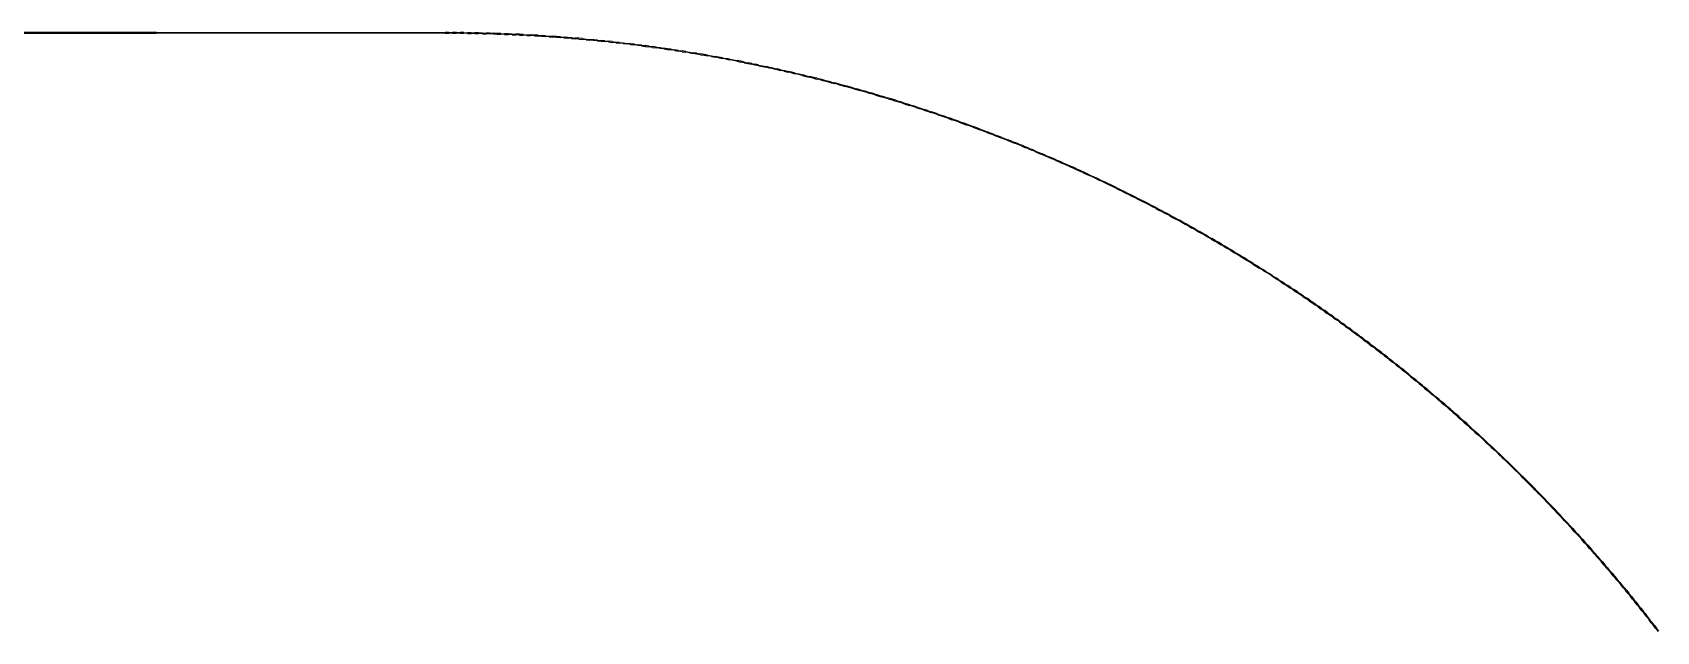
# Model space of a CAD drawing. Header units: metres. Extents: x 0.2 to 42.3, y 0.9 to 39.
# Drawn here: x 18.987 to 20.78, y 24.163 to 24.824 of the extents above; entities that cross this region are included whole.
import ezdxf

# ---------------------------------------------------------------- set-up
doc = ezdxf.new("R2010")
doc.units = ezdxf.units.M
doc.layers.add('BSA_MATERIAL_SECTION', color=7, linetype='Continuous')

msp = doc.modelspace()

# ---------------------------------------------------------------- linework, layer by layer
at = {"layer": 'BSA_MATERIAL_SECTION'}
for p, q in [((19.1236, 24.8241), (18.8049, 24.8241)), ((18.8049, 24.8233), (19.1236, 24.8233)), ((19.1236, 24.8241), (19.4424, 24.8241)), ((19.4424, 24.8233), (19.1236, 24.8233)), ((19.4465, 24.8241), (19.4424, 24.8241)), ((19.4424, 24.8237), (19.4424, 24.8241)), ((19.4424, 24.8241), (19.4424, 24.8237)), ((19.4424, 24.8237), (19.4424, 24.8233)), ((19.4424, 24.8233), (19.4424, 24.8237)), ((19.4424, 24.8233), (19.4465, 24.8233)), ((19.4465, 24.8241), (19.4506, 24.8241)), ((19.4506, 24.8233), (19.4465, 24.8233)), ((19.4547, 24.8241), (19.4506, 24.8241)), ((19.4506, 24.8233), (19.4547, 24.8233)), ((19.4547, 24.8241), (19.4588, 24.824)), ((19.4588, 24.8232), (19.4547, 24.8233)), ((19.4629, 24.824), (19.4588, 24.824)), ((19.4588, 24.8232), (19.4629, 24.8232)), ((19.4629, 24.824), (19.467, 24.8239)), ((19.467, 24.8231), (19.4629, 24.8232)), ((19.4711, 24.8239), (19.467, 24.8239)), ((19.467, 24.8231), (19.4711, 24.8231)), ((19.4711, 24.8239), (19.4752, 24.8238)), ((19.4752, 24.823), (19.4711, 24.8231)), ((19.4793, 24.8237), (19.4752, 24.8238)), ((19.4752, 24.823), (19.4793, 24.8229)), ((19.4793, 24.8237), (19.4834, 24.8236)), ((19.4834, 24.8228), (19.4793, 24.8229)), ((19.4834, 24.8236), (19.4875, 24.8235)), ((19.4834, 24.8228), (19.4875, 24.8227)), ((19.4916, 24.8234), (19.4875, 24.8235)), ((19.4916, 24.8226), (19.4875, 24.8227)), ((19.4916, 24.8234), (19.4957, 24.8233)), ((19.4957, 24.8225), (19.4916, 24.8226)), ((19.4998, 24.8231), (19.4957, 24.8233)), ((19.4957, 24.8225), (19.4998, 24.8223)), ((19.5039, 24.823), (19.4998, 24.8231)), ((19.4998, 24.8223), (19.5039, 24.8222)), ((19.5039, 24.823), (19.508, 24.8228)), ((19.508, 24.822), (19.5039, 24.8222)), ((19.5121, 24.8227), (19.508, 24.8228)), ((19.508, 24.822), (19.5121, 24.8219)), ((19.5121, 24.8227), (19.5162, 24.8225)), ((19.5162, 24.8217), (19.5121, 24.8219)), ((19.5162, 24.8225), (19.5203, 24.8223)), ((19.5162, 24.8217), (19.5203, 24.8215)), ((19.5244, 24.8221), (19.5203, 24.8223)), ((19.5244, 24.8213), (19.5203, 24.8215)), ((19.5285, 24.8219), (19.5244, 24.8221)), ((19.5244, 24.8213), (19.5285, 24.8211)), ((19.5285, 24.8219), (19.5326, 24.8217)), ((19.5326, 24.8209), (19.5285, 24.8211)), ((19.5326, 24.8217), (19.5367, 24.8215)), ((19.5326, 24.8209), (19.5367, 24.8207)), ((19.5408, 24.8212), (19.5367, 24.8215)), ((19.5408, 24.8204), (19.5367, 24.8207)), ((19.5449, 24.821), (19.5408, 24.8212)), ((19.5408, 24.8204), (19.5449, 24.8202)), ((19.5449, 24.821), (19.549, 24.8207)), ((19.549, 24.82), (19.5449, 24.8202)), ((19.5531, 24.8205), (19.549, 24.8207)), ((19.549, 24.82), (19.5531, 24.8197)), ((19.5531, 24.8205), (19.5572, 24.8202)), ((19.5572, 24.8194), (19.5531, 24.8197)), ((19.5572, 24.8202), (19.5613, 24.8199)), ((19.5572, 24.8194), (19.5613, 24.8191)), ((19.5654, 24.8196), (19.5613, 24.8199)), ((19.5654, 24.8188), (19.5613, 24.8191)), ((19.5695, 24.8193), (19.5654, 24.8196)), ((19.5654, 24.8188), (19.5694, 24.8185)), ((19.5735, 24.8182), (19.5694, 24.8185)), ((19.5695, 24.8193), (19.5736, 24.819)), ((19.5735, 24.8182), (19.5776, 24.8179)), ((19.5777, 24.8187), (19.5736, 24.819)), ((19.5817, 24.8176), (19.5776, 24.8179)), ((19.5777, 24.8187), (19.5818, 24.8184)), ((19.5817, 24.8176), (19.5858, 24.8172)), ((19.5818, 24.8184), (19.5859, 24.818)), ((19.5899, 24.8169), (19.5858, 24.8172)), ((19.59, 24.8177), (19.5859, 24.818)), ((19.5899, 24.8169), (19.594, 24.8165)), ((19.5941, 24.8173), (19.59, 24.8177)), ((19.5941, 24.8173), (19.5981, 24.8169)), ((19.5981, 24.8169), (19.6022, 24.8165)), ((19.5981, 24.8161), (19.594, 24.8165)), ((19.5981, 24.8161), (19.6022, 24.8157)), ((19.6063, 24.8161), (19.6022, 24.8165)), ((19.6062, 24.8153), (19.6022, 24.8157)), ((19.6103, 24.8149), (19.6062, 24.8153)), ((19.6104, 24.8157), (19.6063, 24.8161)), ((19.6103, 24.8149), (19.6144, 24.8145)), ((19.6104, 24.8157), (19.6145, 24.8153)), ((19.6144, 24.8145), (19.6185, 24.8141)), ((19.6186, 24.8149), (19.6145, 24.8153)), ((19.6226, 24.8137), (19.6185, 24.8141)), ((19.6186, 24.8149), (19.6227, 24.8145)), ((19.6226, 24.8137), (19.6266, 24.8132)), ((19.6267, 24.814), (19.6227, 24.8145)), ((19.6307, 24.8128), (19.6266, 24.8132)), ((19.6267, 24.814), (19.6308, 24.8136)), ((19.6307, 24.8128), (19.6348, 24.8123)), ((19.6349, 24.8131), (19.6308, 24.8136)), ((19.6389, 24.8118), (19.6348, 24.8123)), ((19.6349, 24.8131), (19.639, 24.8126)), ((19.6389, 24.8118), (19.643, 24.8114)), ((19.639, 24.8126), (19.643, 24.8121)), ((19.6471, 24.8117), (19.643, 24.8121)), ((19.647, 24.8109), (19.643, 24.8114)), ((19.647, 24.8109), (19.6511, 24.8104)), ((19.6512, 24.8112), (19.6471, 24.8117)), ((19.6552, 24.8099), (19.6511, 24.8104)), ((19.6512, 24.8112), (19.6553, 24.8106)), ((19.6592, 24.8093), (19.6552, 24.8099)), ((19.6593, 24.8101), (19.6553, 24.8106)), ((19.6592, 24.8093), (19.6633, 24.8088)), ((19.6593, 24.8101), (19.6634, 24.8096)), ((19.6633, 24.8088), (19.6674, 24.8082)), ((19.6675, 24.809), (19.6634, 24.8096)), ((19.6714, 24.8077), (19.6674, 24.8082)), ((19.6675, 24.809), (19.6716, 24.8085)), ((19.6714, 24.8077), (19.6755, 24.8071)), ((19.6756, 24.8079), (19.6716, 24.8085)), ((19.6796, 24.8066), (19.6755, 24.8071)), ((19.6756, 24.8079), (19.6797, 24.8074)), ((19.6836, 24.806), (19.6796, 24.8066)), ((19.6797, 24.8074), (19.6837, 24.8068)), ((19.6836, 24.806), (19.6877, 24.8054)), ((19.6878, 24.8062), (19.6837, 24.8068)), ((19.6877, 24.8054), (19.6918, 24.8048)), ((19.6919, 24.8056), (19.6878, 24.8062)), ((19.6958, 24.8042), (19.6918, 24.8048)), ((19.6919, 24.8056), (19.6959, 24.805)), ((19.6958, 24.8042), (19.6999, 24.8036)), ((19.7, 24.8043), (19.6959, 24.805)), ((19.7039, 24.8029), (19.6999, 24.8036)), ((19.7, 24.8043), (19.704, 24.8037)), ((19.7039, 24.8029), (19.708, 24.8023)), ((19.7081, 24.8031), (19.704, 24.8037)), ((19.712, 24.8016), (19.708, 24.8023)), ((19.7081, 24.8031), (19.7122, 24.8024)), ((19.712, 24.8016), (19.7161, 24.801)), ((19.7122, 24.8024), (19.7162, 24.8018)), ((19.7201, 24.8003), (19.7161, 24.801)), ((19.7203, 24.8011), (19.7162, 24.8018)), ((19.7242, 24.7996), (19.7201, 24.8003)), ((19.7203, 24.8011), (19.7243, 24.8004)), ((19.7242, 24.7996), (19.7282, 24.7989)), ((19.7283, 24.7997), (19.7243, 24.8004)), ((19.7282, 24.7989), (19.7323, 24.7982)), ((19.7324, 24.799), (19.7283, 24.7997)), ((19.7324, 24.799), (19.7364, 24.7983)), ((19.7363, 24.7975), (19.7323, 24.7982)), ((19.7363, 24.7975), (19.7403, 24.7968)), ((19.7364, 24.7983), (19.7405, 24.7976)), ((19.7444, 24.7961), (19.7403, 24.7968)), ((19.7445, 24.7969), (19.7405, 24.7976)), ((19.7444, 24.7961), (19.7484, 24.7953)), ((19.7486, 24.7961), (19.7445, 24.7969)), ((19.7524, 24.7946), (19.7484, 24.7953)), ((19.7486, 24.7961), (19.7526, 24.7954)), ((19.7524, 24.7946), (19.7565, 24.7938)), ((19.7566, 24.7946), (19.7526, 24.7954)), ((19.7605, 24.7931), (19.7565, 24.7938)), ((19.7566, 24.7946), (19.7607, 24.7938)), ((19.7645, 24.7923), (19.7605, 24.7931)), ((19.7607, 24.7938), (19.7647, 24.7931)), ((19.7645, 24.7923), (19.7686, 24.7915)), ((19.7687, 24.7923), (19.7647, 24.7931)), ((19.7726, 24.7907), (19.7686, 24.7915)), ((19.7727, 24.7915), (19.7687, 24.7923)), ((19.7726, 24.7907), (19.7766, 24.7899)), ((19.7727, 24.7915), (19.7768, 24.7907)), ((19.7766, 24.7899), (19.7806, 24.7891)), ((19.7808, 24.7899), (19.7768, 24.7907)), ((19.7847, 24.7882), (19.7806, 24.7891)), ((19.7808, 24.7899), (19.7848, 24.789)), ((19.7887, 24.7874), (19.7847, 24.7882)), ((19.7888, 24.7882), (19.7848, 24.789)), ((19.7887, 24.7874), (19.7927, 24.7866)), ((19.7888, 24.7882), (19.7928, 24.7873)), ((19.7927, 24.7866), (19.7967, 24.7857)), ((19.7928, 24.7873), (19.7969, 24.7865)), ((19.8007, 24.7848), (19.7967, 24.7857)), ((19.8009, 24.7856), (19.7969, 24.7865)), ((19.8047, 24.784), (19.8007, 24.7848)), ((19.8049, 24.7847), (19.8009, 24.7856)), ((19.8047, 24.784), (19.8087, 24.7831)), ((19.8049, 24.7847), (19.8089, 24.7839)), ((19.8087, 24.7831), (19.8127, 24.7822)), ((19.8129, 24.783), (19.8089, 24.7839)), ((19.8167, 24.7813), (19.8127, 24.7822)), ((19.8129, 24.783), (19.8169, 24.7821)), ((19.8167, 24.7813), (19.8207, 24.7804)), ((19.8169, 24.7821), (19.8209, 24.7811)), ((19.8249, 24.7802), (19.8209, 24.7811)), ((19.8247, 24.7794), (19.8207, 24.7804)), ((19.8247, 24.7794), (19.8287, 24.7785)), ((19.8289, 24.7793), (19.8249, 24.7802)), ((19.8327, 24.7776), (19.8287, 24.7785)), ((19.8289, 24.7793), (19.8329, 24.7783)), ((19.8367, 24.7766), (19.8327, 24.7776)), ((19.8329, 24.7783), (19.8369, 24.7774)), ((19.8367, 24.7766), (19.8407, 24.7756)), ((19.8409, 24.7764), (19.8369, 24.7774)), ((19.8407, 24.7756), (19.8447, 24.7747)), ((19.8409, 24.7764), (19.8449, 24.7754)), ((19.8487, 24.7737), (19.8447, 24.7747)), ((19.8489, 24.7745), (19.8449, 24.7754)), ((19.8487, 24.7737), (19.8526, 24.7727)), ((19.8528, 24.7735), (19.8489, 24.7745)), ((19.8566, 24.7717), (19.8526, 24.7727)), ((19.8528, 24.7735), (19.8568, 24.7725)), ((19.8566, 24.7717), (19.8606, 24.7707)), ((19.8608, 24.7714), (19.8568, 24.7725)), ((19.8646, 24.7697), (19.8606, 24.7707)), ((19.8608, 24.7714), (19.8648, 24.7704)), ((19.8685, 24.7686), (19.8646, 24.7697)), ((19.8687, 24.7694), (19.8648, 24.7704)), ((19.8685, 24.7686), (19.8725, 24.7676)), ((19.8687, 24.7694), (19.8727, 24.7684)), ((19.8765, 24.7665), (19.8725, 24.7676)), ((19.8767, 24.7673), (19.8727, 24.7684)), ((19.8765, 24.7665), (19.8804, 24.7655)), ((19.8767, 24.7673), (19.8807, 24.7662)), ((19.8804, 24.7655), (19.8844, 24.7644)), ((19.8807, 24.7662), (19.8846, 24.7652)), ((19.8884, 24.7633), (19.8844, 24.7644)), ((19.8886, 24.7641), (19.8846, 24.7652)), ((19.8923, 24.7622), (19.8884, 24.7633)), ((19.8925, 24.763), (19.8886, 24.7641)), ((19.8925, 24.763), (19.8965, 24.7619)), ((19.8923, 24.7622), (19.8963, 24.7611)), ((19.8963, 24.7611), (19.9002, 24.76)), ((19.9004, 24.7608), (19.8965, 24.7619)), ((19.9042, 24.7589), (19.9002, 24.76)), ((19.9004, 24.7608), (19.9044, 24.7597)), ((19.9081, 24.7578), (19.9042, 24.7589)), ((19.9083, 24.7585), (19.9044, 24.7597)), ((19.9081, 24.7578), (19.9121, 24.7566)), ((19.9083, 24.7585), (19.9123, 24.7574)), ((19.916, 24.7555), (19.9121, 24.7566)), ((19.9162, 24.7563), (19.9123, 24.7574)), ((19.916, 24.7555), (19.9199, 24.7543)), ((19.9162, 24.7563), (19.9202, 24.7551)), ((19.9199, 24.7543), (19.9239, 24.7532)), ((19.9202, 24.7551), (19.9241, 24.7539)), ((19.9278, 24.752), (19.9239, 24.7532)), ((19.928, 24.7528), (19.9241, 24.7539)), ((19.9317, 24.7508), (19.9278, 24.752)), ((19.928, 24.7528), (19.932, 24.7516)), ((19.9317, 24.7508), (19.9357, 24.7496)), ((19.9359, 24.7504), (19.932, 24.7516)), ((19.9357, 24.7496), (19.9396, 24.7484)), ((19.9398, 24.7492), (19.9359, 24.7504)), ((19.9435, 24.7472), (19.9396, 24.7484)), ((19.9398, 24.7492), (19.9437, 24.748)), ((19.9474, 24.746), (19.9435, 24.7472)), ((19.9477, 24.7467), (19.9437, 24.748)), ((19.9474, 24.746), (19.9513, 24.7447)), ((19.9477, 24.7467), (19.9516, 24.7455)), ((19.9555, 24.7443), (19.9516, 24.7455)), ((19.9513, 24.7447), (19.9552, 24.7435)), ((19.9591, 24.7422), (19.9552, 24.7435)), ((19.9555, 24.7443), (19.9594, 24.743)), ((19.9631, 24.741), (19.9591, 24.7422)), ((19.9633, 24.7417), (19.9594, 24.743)), ((19.9631, 24.741), (19.967, 24.7397)), ((19.9633, 24.7417), (19.9672, 24.7405)), ((19.9709, 24.7384), (19.967, 24.7397)), ((19.9672, 24.7405), (19.9711, 24.7392)), ((19.9709, 24.7384), (19.9747, 24.7371)), ((19.975, 24.7379), (19.9711, 24.7392)), ((19.9747, 24.7371), (19.9786, 24.7358)), ((19.975, 24.7379), (19.9789, 24.7366)), ((19.9825, 24.7345), (19.9786, 24.7358)), ((19.9828, 24.7353), (19.9789, 24.7366)), ((19.9864, 24.7332), (19.9825, 24.7345)), ((19.9867, 24.734), (19.9828, 24.7353)), ((19.9864, 24.7332), (19.9903, 24.7319)), ((19.9867, 24.734), (19.9906, 24.7326)), ((19.9903, 24.7319), (19.9942, 24.7305)), ((19.9944, 24.7313), (19.9906, 24.7326)), ((19.9981, 24.7292), (19.9942, 24.7305)), ((19.9944, 24.7313), (19.9983, 24.73)), ((19.9981, 24.7292), (20.0019, 24.7278)), ((20.0022, 24.7286), (19.9983, 24.73)), ((20.0058, 24.7265), (20.0019, 24.7278)), ((20.0022, 24.7286), (20.0061, 24.7272)), ((20.0099, 24.7259), (20.0061, 24.7272)), ((20.0097, 24.7251), (20.0058, 24.7265)), ((20.0097, 24.7251), (20.0135, 24.7237)), ((20.0099, 24.7259), (20.0138, 24.7245)), ((20.0135, 24.7237), (20.0174, 24.7223)), ((20.0177, 24.7231), (20.0138, 24.7245)), ((20.0212, 24.7209), (20.0174, 24.7223)), ((20.0177, 24.7231), (20.0215, 24.7217)), ((20.0251, 24.7195), (20.0212, 24.7209)), ((20.0215, 24.7217), (20.0254, 24.7203)), ((20.0251, 24.7195), (20.0289, 24.7181)), ((20.0292, 24.7188), (20.0254, 24.7203)), ((20.0289, 24.7181), (20.0328, 24.7167)), ((20.0331, 24.7174), (20.0292, 24.7188)), ((20.0366, 24.7152), (20.0328, 24.7167)), ((20.0331, 24.7174), (20.0369, 24.716)), ((20.0405, 24.7138), (20.0366, 24.7152)), ((20.0369, 24.716), (20.0408, 24.7145)), ((20.0405, 24.7138), (20.0443, 24.7123)), ((20.0446, 24.7131), (20.0408, 24.7145)), ((20.0481, 24.7108), (20.0443, 24.7123)), ((20.0484, 24.7116), (20.0446, 24.7131)), ((20.0481, 24.7108), (20.052, 24.7094)), ((20.0484, 24.7116), (20.0523, 24.7101)), ((20.052, 24.7094), (20.0558, 24.7079)), ((20.0561, 24.7086), (20.0523, 24.7101)), ((20.0596, 24.7064), (20.0558, 24.7079)), ((20.0561, 24.7086), (20.0599, 24.7071)), ((20.0634, 24.7049), (20.0596, 24.7064)), ((20.0599, 24.7071), (20.0637, 24.7056)), ((20.0634, 24.7049), (20.0672, 24.7034)), ((20.0675, 24.7041), (20.0637, 24.7056)), ((20.0672, 24.7034), (20.071, 24.7018)), ((20.0675, 24.7041), (20.0713, 24.7026)), ((20.0749, 24.7003), (20.071, 24.7018)), ((20.0752, 24.7011), (20.0713, 24.7026)), ((20.0787, 24.6988), (20.0749, 24.7003)), ((20.0752, 24.7011), (20.079, 24.6995)), ((20.0787, 24.6988), (20.0825, 24.6972)), ((20.0828, 24.698), (20.079, 24.6995)), ((20.0862, 24.6956), (20.0825, 24.6972)), ((20.0866, 24.6964), (20.0828, 24.698)), ((20.0862, 24.6956), (20.09, 24.6941)), ((20.0866, 24.6964), (20.0903, 24.6948)), ((20.0938, 24.6925), (20.09, 24.6941)), ((20.0941, 24.6932), (20.0903, 24.6948)), ((20.0938, 24.6925), (20.0976, 24.6909)), ((20.0941, 24.6932), (20.0979, 24.6917)), ((20.0979, 24.6917), (20.1017, 24.69)), ((20.0976, 24.6909), (20.1014, 24.6893)), ((20.1052, 24.6877), (20.1014, 24.6893)), ((20.1055, 24.6884), (20.1017, 24.69)), ((20.1089, 24.6861), (20.1052, 24.6877)), ((20.1055, 24.6884), (20.1093, 24.6868)), ((20.1089, 24.6861), (20.1127, 24.6845)), ((20.113, 24.6852), (20.1093, 24.6868)), ((20.1165, 24.6828), (20.1127, 24.6845)), ((20.1168, 24.6836), (20.113, 24.6852)), ((20.1165, 24.6828), (20.1202, 24.6812)), ((20.1168, 24.6836), (20.1206, 24.6819)), ((20.1202, 24.6812), (20.124, 24.6795)), ((20.1243, 24.6803), (20.1206, 24.6819)), ((20.1277, 24.6779), (20.124, 24.6795)), ((20.1243, 24.6803), (20.1281, 24.6786)), ((20.1315, 24.6762), (20.1277, 24.6779)), ((20.1281, 24.6786), (20.1318, 24.6769)), ((20.1315, 24.6762), (20.1352, 24.6745)), ((20.1356, 24.6753), (20.1318, 24.6769)), ((20.1352, 24.6745), (20.139, 24.6728)), ((20.1393, 24.6736), (20.1356, 24.6753)), ((20.1393, 24.6736), (20.143, 24.6719)), ((20.1427, 24.6711), (20.139, 24.6728)), ((20.1464, 24.6694), (20.1427, 24.6711)), ((20.143, 24.6719), (20.1468, 24.6702)), ((20.1464, 24.6694), (20.1502, 24.6677)), ((20.1505, 24.6684), (20.1468, 24.6702)), ((20.1502, 24.6677), (20.1539, 24.666)), ((20.1542, 24.6667), (20.1505, 24.6684)), ((20.1576, 24.6643), (20.1539, 24.666)), ((20.1542, 24.6667), (20.1579, 24.665)), ((20.1613, 24.6625), (20.1576, 24.6643)), ((20.1579, 24.665), (20.1617, 24.6632)), ((20.1613, 24.6625), (20.165, 24.6608)), ((20.1654, 24.6615), (20.1617, 24.6632)), ((20.1687, 24.659), (20.165, 24.6608)), ((20.1654, 24.6615), (20.1691, 24.6597)), ((20.1687, 24.659), (20.1724, 24.6572)), ((20.1728, 24.6579), (20.1691, 24.6597)), ((20.1724, 24.6572), (20.1761, 24.6554)), ((20.1728, 24.6579), (20.1765, 24.6562)), ((20.1798, 24.6537), (20.1761, 24.6554)), ((20.1802, 24.6544), (20.1765, 24.6562)), ((20.1835, 24.6519), (20.1798, 24.6537)), ((20.1839, 24.6526), (20.1802, 24.6544)), ((20.1835, 24.6519), (20.1872, 24.6501)), ((20.1839, 24.6526), (20.1875, 24.6508)), ((20.1909, 24.6482), (20.1872, 24.6501)), ((20.1875, 24.6508), (20.1912, 24.6489)), ((20.1909, 24.6482), (20.1946, 24.6464)), ((20.1949, 24.6471), (20.1912, 24.6489)), ((20.1982, 24.6446), (20.1946, 24.6464)), ((20.1949, 24.6471), (20.1986, 24.6453)), ((20.1982, 24.6446), (20.2019, 24.6427)), ((20.2022, 24.6434), (20.1986, 24.6453)), ((20.2055, 24.6409), (20.2019, 24.6427)), ((20.2059, 24.6416), (20.2022, 24.6434)), ((20.2055, 24.6409), (20.2092, 24.639)), ((20.2059, 24.6416), (20.2096, 24.6397)), ((20.2092, 24.639), (20.2129, 24.6371)), ((20.2096, 24.6397), (20.2132, 24.6379)), ((20.2169, 24.636), (20.2132, 24.6379)), ((20.2165, 24.6353), (20.2129, 24.6371)), ((20.2202, 24.6334), (20.2165, 24.6353)), ((20.2205, 24.6341), (20.2169, 24.636)), ((20.2202, 24.6334), (20.2238, 24.6315)), ((20.2205, 24.6341), (20.2242, 24.6322)), ((20.2274, 24.6296), (20.2238, 24.6315)), ((20.2278, 24.6303), (20.2242, 24.6322)), ((20.2274, 24.6296), (20.2311, 24.6277)), ((20.2278, 24.6303), (20.2314, 24.6284)), ((20.2347, 24.6257), (20.2311, 24.6277)), ((20.2351, 24.6265), (20.2314, 24.6284)), ((20.2347, 24.6257), (20.2383, 24.6238)), ((20.2351, 24.6265), (20.2387, 24.6245)), ((20.2419, 24.6219), (20.2383, 24.6238)), ((20.2423, 24.6226), (20.2387, 24.6245)), ((20.2419, 24.6219), (20.2455, 24.6199)), ((20.2423, 24.6226), (20.2459, 24.6206)), ((20.2455, 24.6199), (20.2491, 24.618)), ((20.2495, 24.6187), (20.2459, 24.6206)), ((20.2527, 24.616), (20.2491, 24.618)), ((20.2495, 24.6187), (20.2531, 24.6167)), ((20.2563, 24.614), (20.2527, 24.616)), ((20.2567, 24.6147), (20.2531, 24.6167)), ((20.2563, 24.614), (20.2599, 24.6121)), ((20.2567, 24.6147), (20.2603, 24.6128)), ((20.2635, 24.6101), (20.2599, 24.6121)), ((20.2639, 24.6108), (20.2603, 24.6128)), ((20.2635, 24.6101), (20.2671, 24.6081)), ((20.2639, 24.6108), (20.2675, 24.6088)), ((20.2707, 24.606), (20.2671, 24.6081)), ((20.2711, 24.6067), (20.2675, 24.6088)), ((20.2707, 24.606), (20.2742, 24.604)), ((20.2711, 24.6067), (20.2746, 24.6047)), ((20.2742, 24.604), (20.2778, 24.602)), ((20.2782, 24.6027), (20.2746, 24.6047)), ((20.2814, 24.6), (20.2778, 24.602)), ((20.2782, 24.6027), (20.2818, 24.6007)), ((20.2814, 24.6), (20.2849, 24.5979)), ((20.2853, 24.5986), (20.2818, 24.6007)), ((20.2885, 24.5959), (20.2849, 24.5979)), ((20.2853, 24.5986), (20.2889, 24.5966)), ((20.2885, 24.5959), (20.292, 24.5938)), ((20.2924, 24.5945), (20.2889, 24.5966)), ((20.2956, 24.5917), (20.292, 24.5938)), ((20.2924, 24.5945), (20.296, 24.5924)), ((20.2956, 24.5917), (20.2991, 24.5897)), ((20.2995, 24.5903), (20.296, 24.5924)), ((20.3026, 24.5876), (20.2991, 24.5897)), ((20.2995, 24.5903), (20.3031, 24.5883)), ((20.3026, 24.5876), (20.3062, 24.5855)), ((20.3066, 24.5862), (20.3031, 24.5883)), ((20.3097, 24.5834), (20.3062, 24.5855)), ((20.3066, 24.5862), (20.3101, 24.5841)), ((20.3136, 24.5819), (20.3101, 24.5841)), ((20.3097, 24.5834), (20.3132, 24.5813)), ((20.3167, 24.5791), (20.3132, 24.5813)), ((20.3136, 24.5819), (20.3171, 24.5798)), ((20.3202, 24.577), (20.3167, 24.5791)), ((20.3206, 24.5777), (20.3171, 24.5798)), ((20.3202, 24.577), (20.3237, 24.5749)), ((20.3206, 24.5777), (20.3242, 24.5755)), ((20.3237, 24.5749), (20.3272, 24.5727)), ((20.3276, 24.5734), (20.3242, 24.5755)), ((20.3307, 24.5706), (20.3272, 24.5727)), ((20.3276, 24.5734), (20.3311, 24.5712)), ((20.3342, 24.5684), (20.3307, 24.5706)), ((20.3346, 24.5691), (20.3311, 24.5712)), ((20.3342, 24.5684), (20.3377, 24.5662)), ((20.3346, 24.5691), (20.3381, 24.5669)), ((20.3377, 24.5662), (20.3412, 24.564)), ((20.3416, 24.5647), (20.3381, 24.5669)), ((20.3446, 24.5619), (20.3412, 24.564)), ((20.3416, 24.5647), (20.3451, 24.5625)), ((20.3446, 24.5619), (20.3481, 24.5597)), ((20.3485, 24.5603), (20.3451, 24.5625)), ((20.3516, 24.5575), (20.3481, 24.5597)), ((20.3485, 24.5603), (20.352, 24.5581)), ((20.355, 24.5552), (20.3516, 24.5575)), ((20.3554, 24.5559), (20.352, 24.5581)), ((20.355, 24.5552), (20.3585, 24.553)), ((20.3554, 24.5559), (20.3589, 24.5537)), ((20.3585, 24.553), (20.3619, 24.5508)), ((20.3623, 24.5514), (20.3589, 24.5537)), ((20.3653, 24.5485), (20.3619, 24.5508)), ((20.3623, 24.5514), (20.3658, 24.5492)), ((20.3653, 24.5485), (20.3688, 24.5463)), ((20.3692, 24.547), (20.3658, 24.5492)), ((20.3722, 24.544), (20.3688, 24.5463)), ((20.3692, 24.547), (20.3726, 24.5447)), ((20.3722, 24.544), (20.3756, 24.5418)), ((20.3761, 24.5424), (20.3726, 24.5447)), ((20.379, 24.5395), (20.3756, 24.5418)), ((20.3761, 24.5424), (20.3795, 24.5402)), ((20.379, 24.5395), (20.3824, 24.5372)), ((20.3829, 24.5379), (20.3795, 24.5402)), ((20.3859, 24.5349), (20.3824, 24.5372)), ((20.3829, 24.5379), (20.3863, 24.5356)), ((20.3893, 24.5326), (20.3859, 24.5349)), ((20.3897, 24.5333), (20.3863, 24.5356)), ((20.3893, 24.5326), (20.3926, 24.5303)), ((20.3897, 24.5333), (20.3931, 24.531)), ((20.396, 24.528), (20.3926, 24.5303)), ((20.3965, 24.5287), (20.3931, 24.531)), ((20.396, 24.528), (20.3994, 24.5257)), ((20.3965, 24.5287), (20.3999, 24.5263)), ((20.3994, 24.5257), (20.4028, 24.5233)), ((20.4032, 24.524), (20.3999, 24.5263)), ((20.4062, 24.521), (20.4028, 24.5233)), ((20.4032, 24.524), (20.4066, 24.5217)), ((20.4062, 24.521), (20.4095, 24.5187)), ((20.41, 24.5193), (20.4066, 24.5217)), ((20.4129, 24.5163), (20.4095, 24.5187)), ((20.41, 24.5193), (20.4134, 24.517)), ((20.4129, 24.5163), (20.4162, 24.5139)), ((20.4167, 24.5146), (20.4134, 24.517)), ((20.4196, 24.5116), (20.4162, 24.5139)), ((20.4167, 24.5146), (20.4201, 24.5122)), ((20.4234, 24.5098), (20.4201, 24.5122)), ((20.4229, 24.5092), (20.4196, 24.5116)), ((20.4229, 24.5092), (20.4263, 24.5068)), ((20.4234, 24.5098), (20.4267, 24.5075)), ((20.4296, 24.5044), (20.4263, 24.5068)), ((20.4301, 24.5051), (20.4267, 24.5075)), ((20.4296, 24.5044), (20.4329, 24.502)), ((20.4301, 24.5051), (20.4334, 24.5027)), ((20.4362, 24.4996), (20.4329, 24.502)), ((20.4367, 24.5002), (20.4334, 24.5027)), ((20.4362, 24.4996), (20.4396, 24.4972)), ((20.4367, 24.5002), (20.44, 24.4978)), ((20.4429, 24.4947), (20.4396, 24.4972)), ((20.4433, 24.4954), (20.44, 24.4978)), ((20.4429, 24.4947), (20.4462, 24.4923)), ((20.4433, 24.4954), (20.4466, 24.4929)), ((20.4462, 24.4923), (20.4495, 24.4899)), ((20.4499, 24.4905), (20.4466, 24.4929)), ((20.4528, 24.4874), (20.4495, 24.4899)), ((20.4499, 24.4905), (20.4532, 24.488)), ((20.456, 24.4849), (20.4528, 24.4874)), ((20.4565, 24.4856), (20.4532, 24.488)), ((20.456, 24.4849), (20.4593, 24.4825)), ((20.4565, 24.4856), (20.4598, 24.4831)), ((20.4626, 24.48), (20.4593, 24.4825)), ((20.4631, 24.4806), (20.4598, 24.4831)), ((20.4626, 24.48), (20.4659, 24.4775)), ((20.4631, 24.4806), (20.4663, 24.4782)), ((20.4691, 24.475), (20.4659, 24.4775)), ((20.4696, 24.4757), (20.4663, 24.4782)), ((20.4691, 24.475), (20.4724, 24.4725)), ((20.4696, 24.4757), (20.4729, 24.4732)), ((20.4724, 24.4725), (20.4756, 24.47)), ((20.4761, 24.4706), (20.4729, 24.4732)), ((20.4789, 24.4675), (20.4756, 24.47)), ((20.4761, 24.4706), (20.4793, 24.4681)), ((20.4789, 24.4675), (20.4821, 24.465)), ((20.4826, 24.4656), (20.4793, 24.4681)), ((20.4853, 24.4624), (20.4821, 24.465)), ((20.4826, 24.4656), (20.4858, 24.4631)), ((20.4853, 24.4624), (20.4885, 24.4599)), ((20.489, 24.4605), (20.4858, 24.4631)), ((20.4918, 24.4574), (20.4885, 24.4599)), ((20.489, 24.4605), (20.4923, 24.458)), ((20.4918, 24.4574), (20.495, 24.4548)), ((20.4955, 24.4554), (20.4923, 24.458)), ((20.4982, 24.4522), (20.495, 24.4548)), ((20.4955, 24.4554), (20.4987, 24.4529)), ((20.4982, 24.4522), (20.5014, 24.4497)), ((20.5019, 24.4503), (20.4987, 24.4529)), ((20.5046, 24.4471), (20.5014, 24.4497)), ((20.5019, 24.4503), (20.5051, 24.4477)), ((20.5077, 24.4445), (20.5046, 24.4471)), ((20.5082, 24.4451), (20.5051, 24.4477)), ((20.5077, 24.4445), (20.5109, 24.4419)), ((20.5082, 24.4451), (20.5114, 24.4425)), ((20.5109, 24.4419), (20.5141, 24.4393)), ((20.5146, 24.4399), (20.5114, 24.4425)), ((20.5173, 24.4367), (20.5141, 24.4393)), ((20.5146, 24.4399), (20.5178, 24.4373)), ((20.5173, 24.4367), (20.5204, 24.4341)), ((20.5209, 24.4347), (20.5178, 24.4373)), ((20.5236, 24.4314), (20.5204, 24.4341)), ((20.5209, 24.4347), (20.5241, 24.4321)), ((20.5236, 24.4314), (20.5267, 24.4288)), ((20.5272, 24.4294), (20.5241, 24.4321)), ((20.5299, 24.4262), (20.5267, 24.4288)), ((20.5272, 24.4294), (20.5304, 24.4268)), ((20.5299, 24.4262), (20.533, 24.4235)), ((20.5335, 24.4241), (20.5304, 24.4268)), ((20.5361, 24.4209), (20.533, 24.4235)), ((20.5335, 24.4241), (20.5366, 24.4215)), ((20.5361, 24.4209), (20.5392, 24.4182)), ((20.5398, 24.4188), (20.5366, 24.4215)), ((20.5424, 24.4155), (20.5392, 24.4182)), ((20.5398, 24.4188), (20.5429, 24.4161)), ((20.5424, 24.4155), (20.5455, 24.4129)), ((20.546, 24.4135), (20.5429, 24.4161)), ((20.5486, 24.4102), (20.5455, 24.4129)), ((20.546, 24.4135), (20.5491, 24.4108)), ((20.5486, 24.4102), (20.5517, 24.4075)), ((20.5522, 24.4081), (20.5491, 24.4108)), ((20.5548, 24.4048), (20.5517, 24.4075)), ((20.5522, 24.4081), (20.5553, 24.4054)), ((20.5548, 24.4048), (20.5578, 24.4021)), ((20.5553, 24.4054), (20.5584, 24.4027)), ((20.5609, 24.3994), (20.5578, 24.4021)), ((20.5614, 24.4), (20.5584, 24.4027)), ((20.5609, 24.3994), (20.564, 24.3966)), ((20.5645, 24.3972), (20.5614, 24.4)), ((20.567, 24.3939), (20.564, 24.3966)), ((20.5645, 24.3972), (20.5676, 24.3945)), ((20.567, 24.3939), (20.5701, 24.3912)), ((20.5706, 24.3918), (20.5676, 24.3945)), ((20.5732, 24.3884), (20.5701, 24.3912)), ((20.5706, 24.3918), (20.5737, 24.389)), ((20.5732, 24.3884), (20.5762, 24.3857)), ((20.5767, 24.3862), (20.5737, 24.389)), ((20.5792, 24.3829), (20.5762, 24.3857)), ((20.5767, 24.3862), (20.5798, 24.3835)), ((20.5792, 24.3829), (20.5823, 24.3801)), ((20.5798, 24.3835), (20.5828, 24.3807)), ((20.5853, 24.3774), (20.5823, 24.3801)), ((20.5858, 24.3779), (20.5828, 24.3807)), ((20.5853, 24.3774), (20.5883, 24.3746)), ((20.5858, 24.3779), (20.5888, 24.3752)), ((20.5913, 24.3718), (20.5883, 24.3746)), ((20.5918, 24.3724), (20.5888, 24.3752)), ((20.5913, 24.3718), (20.5943, 24.369)), ((20.5948, 24.3696), (20.5918, 24.3724)), ((20.5973, 24.3662), (20.5943, 24.369)), ((20.5948, 24.3696), (20.5978, 24.3668)), ((20.5973, 24.3662), (20.6003, 24.3634)), ((20.6008, 24.3639), (20.5978, 24.3668)), ((20.6033, 24.3606), (20.6003, 24.3634)), ((20.6008, 24.3639), (20.6038, 24.3611)), ((20.6033, 24.3606), (20.6062, 24.3577)), ((20.6038, 24.3611), (20.6068, 24.3583)), ((20.6092, 24.3549), (20.6062, 24.3577)), ((20.6098, 24.3555), (20.6068, 24.3583)), ((20.6092, 24.3549), (20.6122, 24.352)), ((20.6127, 24.3526), (20.6098, 24.3555)), ((20.6151, 24.3492), (20.6122, 24.352)), ((20.6127, 24.3526), (20.6157, 24.3498)), ((20.6151, 24.3492), (20.6181, 24.3463)), ((20.6186, 24.3469), (20.6157, 24.3498)), ((20.621, 24.3435), (20.6181, 24.3463)), ((20.6186, 24.3469), (20.6216, 24.3441)), ((20.621, 24.3435), (20.6239, 24.3406)), ((20.6245, 24.3412), (20.6216, 24.3441)), ((20.6269, 24.3377), (20.6239, 24.3406)), ((20.6245, 24.3412), (20.6274, 24.3383)), ((20.6269, 24.3377), (20.6298, 24.3349)), ((20.6304, 24.3354), (20.6274, 24.3383)), ((20.6327, 24.332), (20.6298, 24.3349)), ((20.6304, 24.3354), (20.6333, 24.3325)), ((20.6327, 24.332), (20.6356, 24.3291)), ((20.6362, 24.3296), (20.6333, 24.3325)), ((20.6385, 24.3262), (20.6356, 24.3291)), ((20.6362, 24.3296), (20.6391, 24.3267)), ((20.6385, 24.3262), (20.6414, 24.3232)), ((20.642, 24.3238), (20.6391, 24.3267)), ((20.6443, 24.3203), (20.6414, 24.3232)), ((20.642, 24.3238), (20.6449, 24.3209)), ((20.6443, 24.3203), (20.6472, 24.3174)), ((20.6477, 24.318), (20.6449, 24.3209)), ((20.65, 24.3145), (20.6472, 24.3174)), ((20.6477, 24.318), (20.6506, 24.315)), ((20.6506, 24.315), (20.6535, 24.3121)), ((20.65, 24.3145), (20.6529, 24.3115)), ((20.6557, 24.3086), (20.6529, 24.3115)), ((20.6563, 24.3091), (20.6535, 24.3121)), ((20.6557, 24.3086), (20.6586, 24.3056)), ((20.6592, 24.3062), (20.6563, 24.3091)), ((20.6614, 24.3027), (20.6586, 24.3056)), ((20.6592, 24.3062), (20.662, 24.3032)), ((20.6614, 24.3027), (20.6643, 24.2997)), ((20.6648, 24.3002), (20.662, 24.3032)), ((20.6671, 24.2967), (20.6643, 24.2997)), ((20.6648, 24.3002), (20.6677, 24.2973)), ((20.6671, 24.2967), (20.6699, 24.2937)), ((20.6705, 24.2943), (20.6677, 24.2973)), ((20.6727, 24.2908), (20.6699, 24.2937)), ((20.6705, 24.2943), (20.6733, 24.2913)), ((20.6727, 24.2908), (20.6755, 24.2878)), ((20.6761, 24.2883), (20.6733, 24.2913)), ((20.6783, 24.2848), (20.6755, 24.2878)), ((20.6761, 24.2883), (20.6789, 24.2853)), ((20.6783, 24.2848), (20.6811, 24.2817)), ((20.6789, 24.2853), (20.6817, 24.2823)), ((20.6839, 24.2787), (20.6811, 24.2817)), ((20.6845, 24.2793), (20.6817, 24.2823)), ((20.6873, 24.2762), (20.6845, 24.2793)), ((20.6839, 24.2787), (20.6867, 24.2757)), ((20.6894, 24.2727), (20.6867, 24.2757)), ((20.6873, 24.2762), (20.69, 24.2732)), ((20.6894, 24.2727), (20.6922, 24.2696)), ((20.6928, 24.2702), (20.69, 24.2732)), ((20.695, 24.2666), (20.6922, 24.2696)), ((20.6928, 24.2702), (20.6956, 24.2671)), ((20.695, 24.2666), (20.6977, 24.2636)), ((20.6983, 24.2641), (20.6956, 24.2671)), ((20.7004, 24.2605), (20.6977, 24.2636)), ((20.6983, 24.2641), (20.701, 24.261)), ((20.7038, 24.258), (20.701, 24.261)), ((20.7004, 24.2605), (20.7032, 24.2574)), ((20.7059, 24.2544), (20.7032, 24.2574)), ((20.7038, 24.258), (20.7065, 24.2549)), ((20.7059, 24.2544), (20.7086, 24.2513)), ((20.7065, 24.2549), (20.7092, 24.2518)), ((20.7113, 24.2482), (20.7086, 24.2513)), ((20.7119, 24.2487), (20.7092, 24.2518)), ((20.7113, 24.2482), (20.714, 24.2451)), ((20.7146, 24.2456), (20.7119, 24.2487)), ((20.7167, 24.242), (20.714, 24.2451)), ((20.7146, 24.2456), (20.7173, 24.2426)), ((20.7167, 24.242), (20.7194, 24.2389)), ((20.72, 24.2394), (20.7173, 24.2426)), ((20.7221, 24.2358), (20.7194, 24.2389)), ((20.72, 24.2394), (20.7227, 24.2363)), ((20.7221, 24.2358), (20.7247, 24.2327)), ((20.7254, 24.2332), (20.7227, 24.2363)), ((20.7274, 24.2296), (20.7247, 24.2327)), ((20.7254, 24.2332), (20.728, 24.2301)), ((20.7274, 24.2296), (20.7301, 24.2264)), ((20.7307, 24.227), (20.728, 24.2301)), ((20.7327, 24.2233), (20.7301, 24.2264)), ((20.7307, 24.227), (20.7333, 24.2238)), ((20.7327, 24.2233), (20.7354, 24.2202)), ((20.7333, 24.2238), (20.736, 24.2207)), ((20.738, 24.217), (20.7354, 24.2202)), ((20.7386, 24.2175), (20.736, 24.2207)), ((20.738, 24.217), (20.7406, 24.2139)), ((20.7386, 24.2175), (20.7412, 24.2144)), ((20.7432, 24.2107), (20.7406, 24.2139)), ((20.7439, 24.2112), (20.7412, 24.2144)), ((20.7432, 24.2107), (20.7458, 24.2075)), ((20.7465, 24.2081), (20.7439, 24.2112)), ((20.7484, 24.2044), (20.7458, 24.2075)), ((20.7465, 24.2081), (20.7491, 24.2049)), ((20.7484, 24.2044), (20.751, 24.2012)), ((20.7517, 24.2017), (20.7491, 24.2049)), ((20.7536, 24.198), (20.751, 24.2012)), ((20.7517, 24.2017), (20.7543, 24.1985)), ((20.7536, 24.198), (20.7562, 24.1948)), ((20.7568, 24.1953), (20.7543, 24.1985)), ((20.7588, 24.1916), (20.7562, 24.1948)), ((20.7568, 24.1953), (20.7594, 24.1921)), ((20.7588, 24.1916), (20.7613, 24.1884)), ((20.762, 24.1889), (20.7594, 24.1921)), ((20.7639, 24.1852), (20.7613, 24.1884)), ((20.762, 24.1889), (20.7645, 24.1857)), ((20.7639, 24.1852), (20.7664, 24.182)), ((20.7671, 24.1825), (20.7645, 24.1857)), ((20.769, 24.1788), (20.7664, 24.182)), ((20.7671, 24.1825), (20.7696, 24.1793)), ((20.769, 24.1788), (20.7715, 24.1755)), ((20.7696, 24.1793), (20.7721, 24.176)), ((20.774, 24.1723), (20.7715, 24.1755)), ((20.7747, 24.1728), (20.7721, 24.176)), ((20.774, 24.1723), (20.7766, 24.1691)), ((20.7772, 24.1696), (20.7747, 24.1728)), ((20.7791, 24.1658), (20.7766, 24.1691)), ((20.7772, 24.1696), (20.7797, 24.1663)), ((20.7791, 24.1658), (20.7816, 24.1626)), ((20.7822, 24.163), (20.7797, 24.1663))]:
    msp.add_line(p, q, dxfattribs=at)

doc.saveas('drawing.dxf')
